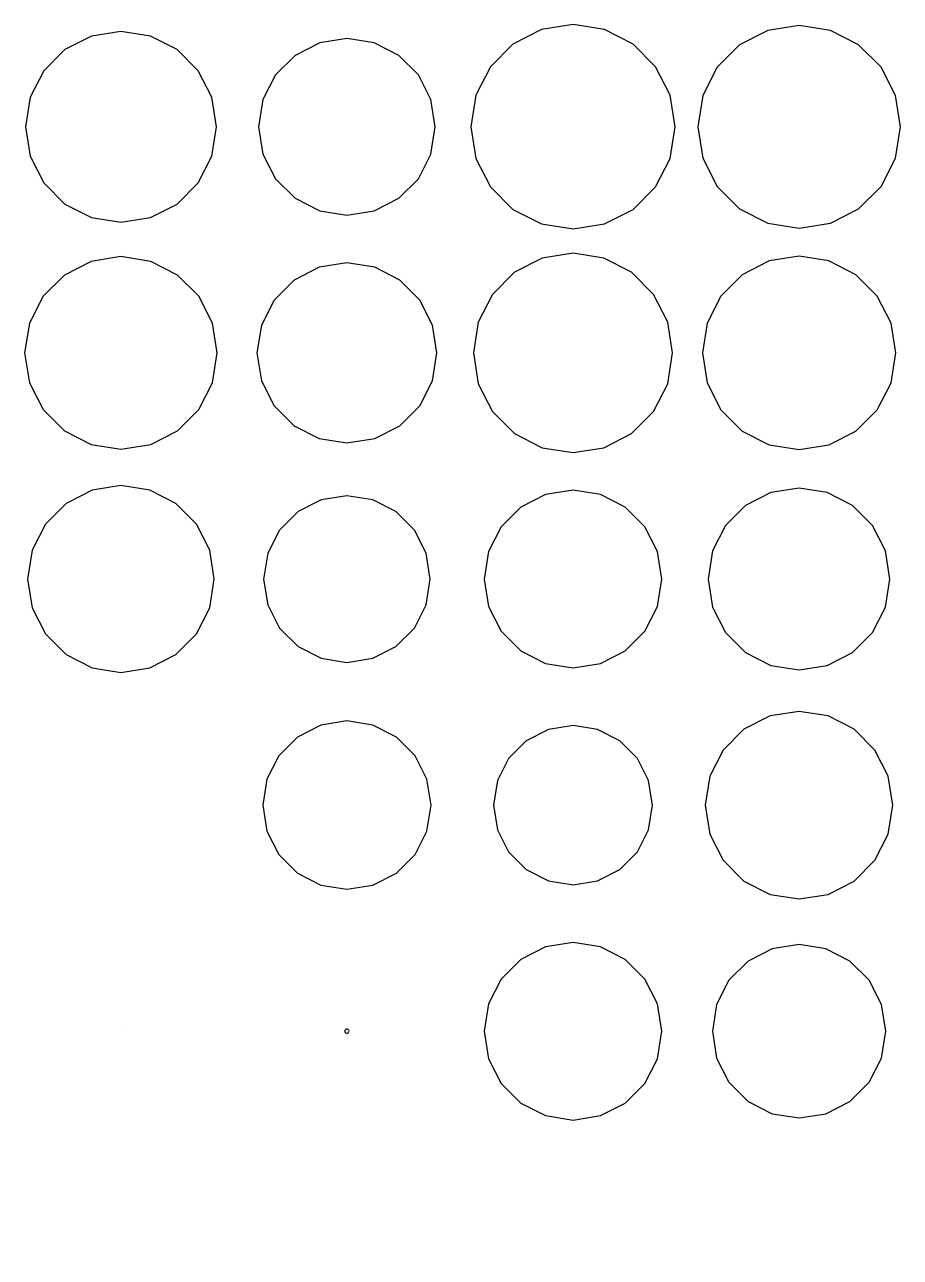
# Model space of a CAD drawing. Header units: metres. Extents: x -319 to 328, y -240 to 246.
# Drawn here: x -66.7 to 3.1, y -105 to -6.9 of the extents above; entities that cross this region are included whole.
import ezdxf

# ---------------------------------------------------------------- set-up
doc = ezdxf.new("R2010")
doc.units = ezdxf.units.M

msp = doc.modelspace()

# ---------------------------------------------------------------- linework, layer by layer
for p, q in [((-23, -6.866669, -415.6922), (-25.513336, -7.26474, -415.6922)), ((-20.486664, -7.26474, -415.6922), (-23, -6.866669, -415.6922)), ((-61.34854, -7.771973, -415.6922), (-63.467163, -8.851471, -415.6922)), ((-59, -7.399994, -415.6922), (-61.34854, -7.771973, -415.6922)), ((-56.65146, -7.771973, -415.6922), (-59, -7.399994, -415.6922)), ((-54.532837, -8.851471, -415.6922), (-56.65146, -7.771973, -415.6922)), ((-25.513336, -7.26474, -415.6922), (-27.78064, -8.419998, -415.6922)), ((-18.21936, -8.419998, -415.6922), (-20.486664, -7.26474, -415.6922)), ((-7.492737, -7.32814, -415.6922), (-9.741455, -8.473923, -415.6922)), ((-5, -6.933334, -415.6922), (-7.492737, -7.32814, -415.6922)), ((-2.507263, -7.32814, -415.6922), (-5, -6.933334, -415.6922)), ((-0.258545, -8.473923, -415.6922), (-2.507263, -7.32814, -415.6922)), ((-43.17343, -8.310898, -415.6922), (-45.134094, -9.309906, -415.6922)), ((-41, -7.966659, -415.6922), (-43.17343, -8.310898, -415.6922)), ((-38.82657, -8.310898, -415.6922), (-41, -7.966659, -415.6922)), ((-36.865906, -9.309906, -415.6922), (-38.82657, -8.310898, -415.6922)), ((-27.78064, -8.419998, -415.6922), (-29.580017, -10.219345, -415.6922)), ((-16.419983, -10.219345, -415.6922), (-18.21936, -8.419998, -415.6922)), ((-9.741455, -8.473923, -415.6922), (-11.526062, -10.25853, -415.6922)), ((1.526062, -10.25853, -415.6922), (-0.258545, -8.473923, -415.6922)), ((-63.467163, -8.851471, -415.6922), (-65.14853, -10.532837, -415.6922)), ((-52.85147, -10.532837, -415.6922), (-54.532837, -8.851471, -415.6922)), ((-45.134094, -9.309906, -415.6922), (-46.690094, -10.865906, -415.6922)), ((-35.309906, -10.865906, -415.6922), (-36.865906, -9.309906, -415.6922)), ((-65.14853, -10.532837, -415.6922), (-66.22803, -12.651474, -415.6922)), ((-51.771973, -12.651474, -415.6922), (-52.85147, -10.532837, -415.6922)), ((-29.580017, -10.219345, -415.6922), (-30.73526, -12.486664, -415.6922)), ((-15.26474, -12.486664, -415.6922), (-16.419983, -10.219345, -415.6922)), ((-11.526062, -10.25853, -415.6922), (-12.671845, -12.507263, -415.6922)), ((2.671845, -12.507263, -415.6922), (1.526062, -10.25853, -415.6922)), ((-46.690094, -10.865906, -415.6922), (-47.689087, -12.826584, -415.6922)), ((-34.310913, -12.826584, -415.6922), (-35.309906, -10.865906, -415.6922)), ((-66.22803, -12.651474, -415.6922), (-66.600006, -15, -415.6922)), ((-51.399994, -15, -415.6922), (-51.771973, -12.651474, -415.6922)), ((-30.73526, -12.486664, -415.6922), (-31.133331, -15, -415.6922)), ((-14.866669, -15, -415.6922), (-15.26474, -12.486664, -415.6922)), ((-12.671845, -12.507263, -415.6922), (-13.066681, -15, -415.6922)), ((3.066681, -15, -415.6922), (2.671845, -12.507263, -415.6922)), ((-47.689087, -12.826584, -415.6922), (-48.033325, -15, -415.6922)), ((-33.966675, -15, -415.6922), (-34.310913, -12.826584, -415.6922)), ((-66.600006, -15, -415.6922), (-66.22803, -17.348526, -415.6922)), ((-51.771973, -17.348526, -415.6922), (-51.399994, -15, -415.6922)), ((-48.033325, -15, -415.6922), (-47.689087, -17.173416, -415.6922)), ((-34.310913, -17.173416, -415.6922), (-33.966675, -15, -415.6922)), ((-31.133331, -15, -415.6922), (-30.73526, -17.513336, -415.6922)), ((-15.26474, -17.513336, -415.6922), (-14.866669, -15, -415.6922)), ((-13.066681, -15, -415.6922), (-12.671845, -17.492737, -415.6922)), ((2.671845, -17.492737, -415.6922), (3.066681, -15, -415.6922)), ((-66.22803, -17.348526, -415.6922), (-65.14853, -19.467163, -415.6922)), ((-52.85147, -19.467163, -415.6922), (-51.771973, -17.348526, -415.6922)), ((-47.689087, -17.173416, -415.6922), (-46.690094, -19.134094, -415.6922)), ((-35.309906, -19.134094, -415.6922), (-34.310913, -17.173416, -415.6922)), ((-30.73526, -17.513336, -415.6922), (-29.580017, -19.780655, -415.6922)), ((-16.419983, -19.780655, -415.6922), (-15.26474, -17.513336, -415.6922)), ((-12.671845, -17.492737, -415.6922), (-11.526062, -19.74147, -415.6922)), ((1.526062, -19.74147, -415.6922), (2.671845, -17.492737, -415.6922)), ((-65.14853, -19.467163, -415.6922), (-63.467163, -21.14853, -415.6922)), ((-54.532837, -21.14853, -415.6922), (-52.85147, -19.467163, -415.6922)), ((-46.690094, -19.134094, -415.6922), (-45.134094, -20.690079, -415.6922)), ((-36.865906, -20.690094, -415.6922), (-35.309906, -19.134094, -415.6922)), ((-29.580017, -19.780655, -415.6922), (-27.78064, -21.580002, -415.6922)), ((-18.21936, -21.580002, -415.6922), (-16.419983, -19.780655, -415.6922)), ((-11.526062, -19.74147, -415.6922), (-9.741455, -21.526062, -415.6922)), ((-0.258545, -21.526077, -415.6922), (1.526062, -19.74147, -415.6922)), ((-63.467163, -21.14853, -415.6922), (-61.34854, -22.228027, -415.6922)), ((-56.65146, -22.228027, -415.6922), (-54.532837, -21.14853, -415.6922)), ((-45.134094, -20.690079, -415.6922), (-43.17343, -21.689102, -415.6922)), ((-38.82657, -21.689102, -415.6922), (-36.865906, -20.690094, -415.6922)), ((-27.78064, -21.580002, -415.6922), (-25.513336, -22.73526, -415.6922)), ((-20.486664, -22.73526, -415.6922), (-18.21936, -21.580002, -415.6922)), ((-9.741455, -21.526062, -415.6922), (-7.492737, -22.67186, -415.6922)), ((-2.507263, -22.67186, -415.6922), (-0.258545, -21.526077, -415.6922)), ((-61.34854, -22.228027, -415.6922), (-59, -22.600006, -415.6922)), ((-59, -22.600006, -415.6922), (-56.65146, -22.228027, -415.6922)), ((-43.17343, -21.689102, -415.6922), (-41, -22.03334, -415.6922)), ((-41, -22.03334, -415.6922), (-38.82657, -21.689102, -415.6922)), ((-25.513336, -22.73526, -415.6922), (-23, -23.133331, -415.6922)), ((-23, -23.133331, -415.6922), (-20.486664, -22.73526, -415.6922)), ((-7.492737, -22.67186, -415.6922), (-5, -23.066666, -415.6922)), ((-5, -23.066666, -415.6922), (-2.507263, -22.67186, -415.6922)), ((-59, -25.333328, -415.6922), (-61.36914, -25.708572, -415.6922)), ((-56.63086, -25.708572, -415.6922), (-59, -25.333328, -415.6922)), ((-25.451538, -25.454956, -415.6922), (-27.663086, -26.581802, -415.6922)), ((-23, -25.066666, -415.6922), (-25.451538, -25.454956, -415.6922)), ((-20.548462, -25.454956, -415.6922), (-23, -25.066666, -415.6922)), ((-18.336914, -26.581802, -415.6922), (-20.548462, -25.454956, -415.6922)), ((-5, -25.300003, -415.6922), (-7.379425, -25.676865, -415.6922)), ((-2.620575, -25.676865, -415.6922), (-5, -25.300003, -415.6922)), ((-61.36914, -25.708572, -415.6922), (-63.506348, -26.797531, -415.6922)), ((-54.493652, -26.797531, -415.6922), (-56.63086, -25.708572, -415.6922)), ((-43.21463, -26.184097, -415.6922), (-45.212463, -27.202042, -415.6922)), ((-41, -25.833328, -415.6922), (-43.21463, -26.184097, -415.6922)), ((-38.78537, -26.184097, -415.6922), (-41, -25.833328, -415.6922)), ((-36.787537, -27.202042, -415.6922), (-38.78537, -26.184097, -415.6922)), ((-7.379425, -25.676865, -415.6922), (-9.52594, -26.770569, -415.6922)), ((-0.47406, -26.770569, -415.6922), (-2.620575, -25.676865, -415.6922)), ((-63.506348, -26.797531, -415.6922), (-65.20247, -28.493652, -415.6922)), ((-52.797546, -28.493652, -415.6922), (-54.493652, -26.797531, -415.6922)), ((-45.212463, -27.202042, -415.6922), (-46.797943, -28.787537, -415.6922)), ((-35.202057, -28.787537, -415.6922), (-36.787537, -27.202042, -415.6922)), ((-27.663086, -26.581802, -415.6922), (-29.418213, -28.336899, -415.6922)), ((-16.581787, -28.336899, -415.6922), (-18.336914, -26.581802, -415.6922)), ((-9.52594, -26.770569, -415.6922), (-11.229431, -28.47406, -415.6922)), ((1.229431, -28.47406, -415.6922), (-0.47406, -26.770569, -415.6922)), ((-29.418213, -28.336899, -415.6922), (-30.545044, -30.548462, -415.6922)), ((-15.454956, -30.548462, -415.6922), (-16.581787, -28.336899, -415.6922)), ((-65.20247, -28.493652, -415.6922), (-66.29143, -30.630875, -415.6922)), ((-51.708557, -30.630875, -415.6922), (-52.797546, -28.493652, -415.6922)), ((-46.797943, -28.787537, -415.6922), (-47.815918, -30.785385, -415.6922)), ((-34.184082, -30.785385, -415.6922), (-35.202057, -28.787537, -415.6922)), ((-11.229431, -28.47406, -415.6922), (-12.32312, -30.620575, -415.6922)), ((2.32312, -30.620575, -415.6922), (1.229431, -28.47406, -415.6922)), ((-66.29143, -30.630875, -415.6922), (-66.66667, -33, -415.6922)), ((-51.333344, -33, -415.6922), (-51.708557, -30.630875, -415.6922)), ((-47.815918, -30.785385, -415.6922), (-48.166656, -33, -415.6922)), ((-33.833344, -33, -415.6922), (-34.184082, -30.785385, -415.6922)), ((-30.545044, -30.548462, -415.6922), (-30.93332, -33, -415.6922)), ((-15.066681, -33, -415.6922), (-15.454956, -30.548462, -415.6922)), ((-12.32312, -30.620575, -415.6922), (-12.700012, -33, -415.6922)), ((2.700012, -33, -415.6922), (2.32312, -30.620575, -415.6922)), ((-66.66667, -33, -415.6922), (-66.29143, -35.369125, -415.6922)), ((-51.708557, -35.369125, -415.6922), (-51.333344, -33, -415.6922)), ((-48.166656, -33, -415.6922), (-47.815918, -35.214615, -415.6922)), ((-34.184082, -35.214615, -415.6922), (-33.833344, -33, -415.6922)), ((-30.93332, -33, -415.6922), (-30.545044, -35.451538, -415.6922)), ((-15.454956, -35.451538, -415.6922), (-15.066681, -33, -415.6922)), ((-12.700012, -33, -415.6922), (-12.32312, -35.379425, -415.6922)), ((2.32312, -35.379425, -415.6922), (2.700012, -33, -415.6922)), ((-47.815918, -35.214615, -415.6922), (-46.797943, -37.212463, -415.6922)), ((-35.202057, -37.212463, -415.6922), (-34.184082, -35.214615, -415.6922)), ((-66.29143, -35.369125, -415.6922), (-65.20247, -37.506348, -415.6922)), ((-52.797546, -37.506348, -415.6922), (-51.708557, -35.369125, -415.6922)), ((-30.545044, -35.451538, -415.6922), (-29.418213, -37.6631, -415.6922)), ((-16.581787, -37.6631, -415.6922), (-15.454956, -35.451538, -415.6922)), ((-12.32312, -35.379425, -415.6922), (-11.229431, -37.52594, -415.6922)), ((1.229431, -37.52594, -415.6922), (2.32312, -35.379425, -415.6922)), ((-46.797943, -37.212463, -415.6922), (-45.212463, -38.79796, -415.6922)), ((-36.787537, -38.79796, -415.6922), (-35.202057, -37.212463, -415.6922)), ((-65.20247, -37.506348, -415.6922), (-63.506348, -39.20247, -415.6922)), ((-54.493652, -39.20247, -415.6922), (-52.797546, -37.506348, -415.6922)), ((-29.418213, -37.6631, -415.6922), (-27.663086, -39.418198, -415.6922)), ((-18.336914, -39.418198, -415.6922), (-16.581787, -37.6631, -415.6922)), ((-11.229431, -37.52594, -415.6922), (-9.52594, -39.22943, -415.6922)), ((-0.47406, -39.22943, -415.6922), (1.229431, -37.52594, -415.6922)), ((-63.506348, -39.20247, -415.6922), (-61.36914, -40.291428, -415.6922)), ((-56.63086, -40.291428, -415.6922), (-54.493652, -39.20247, -415.6922)), ((-45.212463, -38.79796, -415.6922), (-43.21463, -39.815903, -415.6922)), ((-38.78537, -39.815903, -415.6922), (-36.787537, -38.79796, -415.6922)), ((-9.52594, -39.22943, -415.6922), (-7.379425, -40.323135, -415.6922)), ((-2.620575, -40.323135, -415.6922), (-0.47406, -39.22943, -415.6922)), ((-43.21463, -39.815903, -415.6922), (-41, -40.16667, -415.6922)), ((-41, -40.16667, -415.6922), (-38.78537, -39.815903, -415.6922)), ((-27.663086, -39.418198, -415.6922), (-25.451538, -40.545044, -415.6922)), ((-20.548462, -40.545044, -415.6922), (-18.336914, -39.418198, -415.6922)), ((-61.36914, -40.291428, -415.6922), (-59, -40.66667, -415.6922)), ((-59, -40.66667, -415.6922), (-56.63086, -40.291428, -415.6922)), ((-25.451538, -40.545044, -415.6922), (-23, -40.933334, -415.6922)), ((-23, -40.933334, -415.6922), (-20.548462, -40.545044, -415.6922)), ((-7.379425, -40.323135, -415.6922), (-5, -40.699997, -415.6922)), ((-5, -40.699997, -415.6922), (-2.620575, -40.323135, -415.6922)), ((-61.297028, -43.93048, -415.6922), (-63.3692, -44.986313, -415.6922)), ((-59, -43.566666, -415.6922), (-61.297028, -43.93048, -415.6922)), ((-56.702972, -43.93048, -415.6922), (-59, -43.566666, -415.6922)), ((-54.6308, -44.986313, -415.6922), (-56.702972, -43.93048, -415.6922)), ((-23, -43.933334, -415.6922), (-25.183716, -44.279205, -415.6922)), ((-20.816284, -44.279205, -415.6922), (-23, -43.933334, -415.6922)), ((-7.235229, -44.120697, -415.6922), (-9.251648, -45.148117, -415.6922)), ((-5, -43.766663, -415.6922), (-7.235229, -44.120697, -415.6922)), ((-2.764771, -44.120697, -415.6922), (-5, -43.766663, -415.6922)), ((-0.748352, -45.148117, -415.6922), (-2.764771, -44.120697, -415.6922)), ((-63.3692, -44.986313, -415.6922), (-65.01369, -46.6308, -415.6922)), ((-52.986298, -46.6308, -415.6922), (-54.6308, -44.986313, -415.6922)), ((-43.049805, -44.69133, -415.6922), (-44.898987, -45.633514, -415.6922)), ((-41, -44.36667, -415.6922), (-43.049805, -44.69133, -415.6922)), ((-38.950195, -44.69133, -415.6922), (-41, -44.36667, -415.6922)), ((-37.101013, -45.633514, -415.6922), (-38.950195, -44.69133, -415.6922)), ((-25.183716, -44.279205, -415.6922), (-27.153687, -45.282944, -415.6922)), ((-18.846313, -45.282944, -415.6922), (-20.816284, -44.279205, -415.6922)), ((-44.898987, -45.633514, -415.6922), (-46.366486, -47.10103, -415.6922)), ((-35.633514, -47.10103, -415.6922), (-37.101013, -45.633514, -415.6922)), ((-27.153687, -45.282944, -415.6922), (-28.717041, -46.846313, -415.6922)), ((-17.282959, -46.846313, -415.6922), (-18.846313, -45.282944, -415.6922)), ((-9.251648, -45.148117, -415.6922), (-10.851898, -46.748352, -415.6922)), ((0.851898, -46.748352, -415.6922), (-0.748352, -45.148117, -415.6922)), ((-65.01369, -46.6308, -415.6922), (-66.06952, -48.702972, -415.6922)), ((-51.93048, -48.702972, -415.6922), (-52.986298, -46.6308, -415.6922)), ((-46.366486, -47.10103, -415.6922), (-47.308685, -48.95018, -415.6922)), ((-34.691315, -48.95018, -415.6922), (-35.633514, -47.10103, -415.6922)), ((-28.717041, -46.846313, -415.6922), (-29.720795, -48.816284, -415.6922)), ((-16.279205, -48.816284, -415.6922), (-17.282959, -46.846313, -415.6922)), ((-10.851898, -46.748352, -415.6922), (-11.879303, -48.76477, -415.6922)), ((1.879303, -48.76477, -415.6922), (0.851898, -46.748352, -415.6922)), ((-66.06952, -48.702972, -415.6922), (-66.433334, -51, -415.6922)), ((-51.56668, -51, -415.6922), (-51.93048, -48.702972, -415.6922)), ((-47.308685, -48.95018, -415.6922), (-47.63333, -51, -415.6922)), ((-34.36667, -51, -415.6922), (-34.691315, -48.95018, -415.6922)), ((-29.720795, -48.816284, -415.6922), (-30.06668, -51, -415.6922)), ((-15.933319, -51, -415.6922), (-16.279205, -48.816284, -415.6922)), ((-11.879303, -48.76477, -415.6922), (-12.233337, -51, -415.6922)), ((2.233337, -51, -415.6922), (1.879303, -48.76477, -415.6922)), ((-66.433334, -51, -415.6922), (-66.06952, -53.297028, -415.6922)), ((-51.93048, -53.297028, -415.6922), (-51.56668, -51, -415.6922)), ((-47.63333, -51, -415.6922), (-47.308685, -53.04982, -415.6922)), ((-34.691315, -53.049805, -415.6922), (-34.36667, -51, -415.6922)), ((-30.06668, -51, -415.6922), (-29.720795, -53.183716, -415.6922)), ((-16.279205, -53.183716, -415.6922), (-15.933319, -51, -415.6922)), ((-12.233337, -51, -415.6922), (-11.879303, -53.23523, -415.6922)), ((1.879303, -53.23523, -415.6922), (2.233337, -51, -415.6922)), ((-66.06952, -53.297028, -415.6922), (-65.01369, -55.3692, -415.6922)), ((-52.986298, -55.3692, -415.6922), (-51.93048, -53.297028, -415.6922)), ((-47.308685, -53.04982, -415.6922), (-46.366486, -54.89897, -415.6922)), ((-35.633514, -54.89897, -415.6922), (-34.691315, -53.049805, -415.6922)), ((-29.720795, -53.183716, -415.6922), (-28.717041, -55.153687, -415.6922)), ((-17.282959, -55.153687, -415.6922), (-16.279205, -53.183716, -415.6922)), ((-11.879303, -53.23523, -415.6922), (-10.851898, -55.251648, -415.6922)), ((0.851898, -55.251648, -415.6922), (1.879303, -53.23523, -415.6922)), ((-46.366486, -54.89897, -415.6922), (-44.898987, -56.366486, -415.6922)), ((-37.101013, -56.366486, -415.6922), (-35.633514, -54.89897, -415.6922)), ((-65.01369, -55.3692, -415.6922), (-63.3692, -57.013687, -415.6922)), ((-54.6308, -57.013687, -415.6922), (-52.986298, -55.3692, -415.6922)), ((-28.717041, -55.153687, -415.6922), (-27.153687, -56.717056, -415.6922)), ((-18.846313, -56.717056, -415.6922), (-17.282959, -55.153687, -415.6922)), ((-10.851898, -55.251648, -415.6922), (-9.251648, -56.851883, -415.6922)), ((-0.748352, -56.8519, -415.6922), (0.851898, -55.251648, -415.6922)), ((-44.898987, -56.366486, -415.6922), (-43.049805, -57.30867, -415.6922)), ((-38.950195, -57.30867, -415.6922), (-37.101013, -56.366486, -415.6922)), ((-27.153687, -56.717056, -415.6922), (-25.183716, -57.720795, -415.6922)), ((-20.816284, -57.720795, -415.6922), (-18.846313, -56.717056, -415.6922)), ((-9.251648, -56.851883, -415.6922), (-7.235229, -57.879303, -415.6922)), ((-2.764771, -57.879303, -415.6922), (-0.748352, -56.8519, -415.6922)), ((-63.3692, -57.013687, -415.6922), (-61.297028, -58.06952, -415.6922)), ((-56.702972, -58.06952, -415.6922), (-54.6308, -57.013687, -415.6922)), ((-43.049805, -57.30867, -415.6922), (-41, -57.63333, -415.6922)), ((-41, -57.63333, -415.6922), (-38.950195, -57.30867, -415.6922)), ((-25.183716, -57.720795, -415.6922), (-23, -58.066666, -415.6922)), ((-23, -58.066666, -415.6922), (-20.816284, -57.720795, -415.6922)), ((-7.235229, -57.879303, -415.6922), (-5, -58.233337, -415.6922)), ((-5, -58.233337, -415.6922), (-2.764771, -57.879303, -415.6922)), ((-61.297028, -58.06952, -415.6922), (-59, -58.433334, -415.6922)), ((-59, -58.433334, -415.6922), (-56.702972, -58.06952, -415.6922)), ((-5, -61.53334, -415.6922), (-7.307312, -61.898773, -415.6922)), ((-2.692688, -61.898773, -415.6922), (-5, -61.53334, -415.6922)), ((-43.070404, -62.627914, -415.6922), (-44.93817, -63.57959, -415.6922)), ((-41, -62.300003, -415.6922), (-43.070404, -62.627914, -415.6922)), ((-38.929596, -62.627914, -415.6922), (-41, -62.300003, -415.6922)), ((-37.06183, -63.57959, -415.6922), (-38.929596, -62.627914, -415.6922)), ((-23, -62.66667, -415.6922), (-24.957092, -62.97664, -415.6922)), ((-21.042908, -62.97664, -415.6922), (-23, -62.66667, -415.6922)), ((-7.307312, -61.898773, -415.6922), (-9.388794, -62.959335, -415.6922)), ((-0.611206, -62.959335, -415.6922), (-2.692688, -61.898773, -415.6922)), ((-44.93817, -63.57959, -415.6922), (-46.42041, -65.061844, -415.6922)), ((-35.57959, -65.061844, -415.6922), (-37.06183, -63.57959, -415.6922)), ((-24.957092, -62.97664, -415.6922), (-26.722626, -63.87622, -415.6922)), ((-19.277374, -63.87622, -415.6922), (-21.042908, -62.97664, -415.6922)), ((-9.388794, -62.959335, -415.6922), (-11.040649, -64.611206, -415.6922)), ((1.040649, -64.611206, -415.6922), (-0.611206, -62.959335, -415.6922)), ((-26.722626, -63.87622, -415.6922), (-28.12378, -65.27736, -415.6922)), ((-17.87622, -65.27736, -415.6922), (-19.277374, -63.87622, -415.6922)), ((-11.040649, -64.611206, -415.6922), (-12.101227, -66.69267, -415.6922)), ((2.101227, -66.69267, -415.6922), (1.040649, -64.611206, -415.6922)), ((-46.42041, -65.061844, -415.6922), (-47.37207, -66.92958, -415.6922)), ((-34.62793, -66.92958, -415.6922), (-35.57959, -65.061844, -415.6922)), ((-28.12378, -65.27736, -415.6922), (-29.023346, -67.04289, -415.6922)), ((-16.976654, -67.04289, -415.6922), (-17.87622, -65.27736, -415.6922)), ((-12.101227, -66.69267, -415.6922), (-12.466675, -69, -415.6922)), ((2.466675, -69, -415.6922), (2.101227, -66.69267, -415.6922)), ((-47.37207, -66.92958, -415.6922), (-47.700012, -69, -415.6922)), ((-34.299988, -69, -415.6922), (-34.62793, -66.92958, -415.6922)), ((-29.023346, -67.04289, -415.6922), (-29.333344, -69, -415.6922)), ((-16.666656, -69, -415.6922), (-16.976654, -67.04289, -415.6922)), ((-59, -69, -415.6922), (-59, -69, -415.6922)), ((-59, -69, -415.6922), (-59, -69, -415.6922)), ((-59, -69, -415.6922), (-59, -69, -415.6922)), ((-59, -69, -415.6922), (-59, -69, -415.6922)), ((-59, -69, -415.6922), (-59, -69, -415.6922)), ((-59, -69, -415.6922), (-59, -69, -415.6922)), ((-59, -69, -415.6922), (-59, -69, -415.6922)), ((-59, -69, -415.6922), (-59, -69, -415.6922)), ((-59, -69, -415.6922), (-59, -69, -415.6922)), ((-59, -69, -415.6922), (-59, -69, -415.6922)), ((-59, -69, -415.6922), (-59, -69, -415.6922)), ((-59, -69, -415.6922), (-59, -69, -415.6922)), ((-59, -69, -415.6922), (-59, -69, -415.6922)), ((-59, -69, -415.6922), (-59, -69, -415.6922)), ((-59, -69, -415.6922), (-59, -69, -415.6922)), ((-59, -69, -415.6922), (-59, -69, -415.6922)), ((-59, -69, -415.6922), (-59, -69, -415.6922)), ((-59, -69, -415.6922), (-59, -69, -415.6922)), ((-59, -69, -415.6922), (-59, -69, -415.6922)), ((-59, -69, -415.6922), (-59, -69, -415.6922)), ((-47.700012, -69, -415.6922), (-47.37207, -71.07042, -415.6922)), ((-34.62793, -71.07042, -415.6922), (-34.299988, -69, -415.6922)), ((-29.333344, -69, -415.6922), (-29.023346, -70.95711, -415.6922)), ((-16.976654, -70.95711, -415.6922), (-16.666656, -69, -415.6922)), ((-12.466675, -69, -415.6922), (-12.101227, -71.30733, -415.6922)), ((2.101227, -71.30733, -415.6922), (2.466675, -69, -415.6922)), ((-47.37207, -71.07042, -415.6922), (-46.42041, -72.938156, -415.6922)), ((-35.57959, -72.938156, -415.6922), (-34.62793, -71.07042, -415.6922)), ((-29.023346, -70.95711, -415.6922), (-28.12378, -72.72264, -415.6922)), ((-17.87622, -72.72264, -415.6922), (-16.976654, -70.95711, -415.6922)), ((-12.101227, -71.30733, -415.6922), (-11.040649, -73.388794, -415.6922)), ((1.040649, -73.388794, -415.6922), (2.101227, -71.30733, -415.6922)), ((-46.42041, -72.938156, -415.6922), (-44.93817, -74.42041, -415.6922)), ((-37.06183, -74.42041, -415.6922), (-35.57959, -72.938156, -415.6922)), ((-28.12378, -72.72264, -415.6922), (-26.722626, -74.12378, -415.6922)), ((-19.277374, -74.12378, -415.6922), (-17.87622, -72.72264, -415.6922)), ((-11.040649, -73.388794, -415.6922), (-9.388794, -75.040665, -415.6922)), ((-0.611206, -75.040665, -415.6922), (1.040649, -73.388794, -415.6922)), ((-44.93817, -74.42041, -415.6922), (-43.070404, -75.372086, -415.6922)), ((-38.929596, -75.372086, -415.6922), (-37.06183, -74.42041, -415.6922)), ((-26.722626, -74.12378, -415.6922), (-24.957123, -75.02336, -415.6922)), ((-21.042877, -75.02336, -415.6922), (-19.277374, -74.12378, -415.6922)), ((-43.070404, -75.372086, -415.6922), (-41, -75.7, -415.6922)), ((-41, -75.7, -415.6922), (-38.929596, -75.372086, -415.6922)), ((-24.957123, -75.02336, -415.6922), (-23, -75.33333, -415.6922)), ((-23, -75.33333, -415.6922), (-21.042877, -75.02336, -415.6922)), ((-9.388794, -75.040665, -415.6922), (-7.307342, -76.10123, -415.6922)), ((-2.692658, -76.10123, -415.6922), (-0.611206, -75.040665, -415.6922)), ((-7.307342, -76.10123, -415.6922), (-5, -76.46666, -415.6922)), ((-5, -76.46666, -415.6922), (-2.692658, -76.10123, -415.6922)), ((-25.183716, -80.279205, -415.6922), (-27.153687, -81.28294, -415.6922)), ((-23, -79.933334, -415.6922), (-25.183716, -80.279205, -415.6922)), ((-20.816284, -80.279205, -415.6922), (-23, -79.933334, -415.6922)), ((-18.846313, -81.28294, -415.6922), (-20.816284, -80.279205, -415.6922)), ((-7.132202, -80.43771, -415.6922), (-9.055725, -81.417786, -415.6922)), ((-5, -80.100006, -415.6922), (-7.132202, -80.43771, -415.6922)), ((-2.867798, -80.43771, -415.6922), (-5, -80.100006, -415.6922)), ((-0.944275, -81.417786, -415.6922), (-2.867798, -80.43771, -415.6922)), ((-27.153687, -81.28294, -415.6922), (-28.717041, -82.84631, -415.6922)), ((-17.282959, -82.84631, -415.6922), (-18.846313, -81.28294, -415.6922)), ((-9.055725, -81.417786, -415.6922), (-10.582214, -82.944275, -415.6922)), ((0.582214, -82.944275, -415.6922), (-0.944275, -81.417786, -415.6922)), ((-28.717041, -82.84631, -415.6922), (-29.720795, -84.816284, -415.6922)), ((-16.279205, -84.816284, -415.6922), (-17.282959, -82.84631, -415.6922)), ((-10.582214, -82.944275, -415.6922), (-11.562286, -84.86778, -415.6922)), ((1.562286, -84.86778, -415.6922), (0.582214, -82.944275, -415.6922)), ((-29.720795, -84.816284, -415.6922), (-30.06668, -87, -415.6922)), ((-15.933319, -87, -415.6922), (-16.279205, -84.816284, -415.6922)), ((-11.562286, -84.86778, -415.6922), (-11.899994, -87, -415.6922)), ((1.899994, -87, -415.6922), (1.562286, -84.86778, -415.6922)), ((-59, -87, -415.6922), (-59, -87, -415.6922)), ((-59, -87, -415.6922), (-59, -87, -415.6922)), ((-59, -87, -415.6922), (-59, -87, -415.6922)), ((-59, -87, -415.6922), (-59, -87, -415.6922)), ((-59, -87, -415.6922), (-59, -87, -415.6922)), ((-59, -87, -415.6922), (-59, -87, -415.6922)), ((-59, -87, -415.6922), (-59, -87, -415.6922)), ((-59, -87, -415.6922), (-59, -87, -415.6922)), ((-59, -87, -415.6922), (-59, -87, -415.6922)), ((-59, -87, -415.6922), (-59, -87, -415.6922)), ((-59, -87, -415.6922), (-59, -87, -415.6922)), ((-59, -87, -415.6922), (-59, -87, -415.6922)), ((-59, -87, -415.6922), (-59, -87, -415.6922)), ((-59, -87, -415.6922), (-59, -87, -415.6922)), ((-59, -87, -415.6922), (-59, -87, -415.6922)), ((-59, -87, -415.6922), (-59, -87, -415.6922)), ((-59, -87, -415.6922), (-59, -87, -415.6922)), ((-59, -87, -415.6922), (-59, -87, -415.6922)), ((-59, -87, -415.6922), (-59, -87, -415.6922)), ((-59, -87, -415.6922), (-59, -87, -415.6922)), ((-41.15851, -86.9485, -415.6922), (-41.166656, -87, -415.6922)), ((-41.166656, -87, -415.6922), (-41.15851, -87.0515, -415.6922)), ((-41.134827, -86.90204, -415.6922), (-41.15851, -86.9485, -415.6922)), ((-41.15851, -87.0515, -415.6922), (-41.134827, -87.09796, -415.6922)), ((-41.09796, -86.86516, -415.6922), (-41.134827, -86.90204, -415.6922)), ((-41.134827, -87.09796, -415.6922), (-41.09796, -87.13484, -415.6922)), ((-41.051514, -86.84149, -415.6922), (-41.09796, -86.86516, -415.6922)), ((-41.09796, -87.13484, -415.6922), (-41.051514, -87.15851, -415.6922)), ((-41, -86.83333, -415.6922), (-41.051514, -86.84149, -415.6922)), ((-41.051514, -87.15851, -415.6922), (-41, -87.16667, -415.6922)), ((-40.948486, -86.84149, -415.6922), (-41, -86.83333, -415.6922)), ((-41, -87.16667, -415.6922), (-40.948486, -87.15851, -415.6922)), ((-40.90204, -86.86516, -415.6922), (-40.948486, -86.84149, -415.6922)), ((-40.948486, -87.15851, -415.6922), (-40.90204, -87.13484, -415.6922)), ((-40.865173, -86.90204, -415.6922), (-40.90204, -86.86516, -415.6922)), ((-40.90204, -87.13484, -415.6922), (-40.865173, -87.09796, -415.6922)), ((-40.84149, -86.9485, -415.6922), (-40.865173, -86.90204, -415.6922)), ((-40.865173, -87.09796, -415.6922), (-40.84149, -87.0515, -415.6922)), ((-40.833344, -87, -415.6922), (-40.84149, -86.9485, -415.6922)), ((-40.84149, -87.0515, -415.6922), (-40.833344, -87, -415.6922)), ((-30.06668, -87, -415.6922), (-29.720795, -89.183716, -415.6922)), ((-16.279205, -89.183716, -415.6922), (-15.933319, -87, -415.6922)), ((-11.899994, -87, -415.6922), (-11.562286, -89.13222, -415.6922)), ((1.562286, -89.13222, -415.6922), (1.899994, -87, -415.6922)), ((-29.720795, -89.183716, -415.6922), (-28.717041, -91.15369, -415.6922)), ((-17.282959, -91.15369, -415.6922), (-16.279205, -89.183716, -415.6922)), ((-11.562286, -89.13222, -415.6922), (-10.582214, -91.055725, -415.6922)), ((0.582214, -91.055725, -415.6922), (1.562286, -89.13222, -415.6922)), ((-28.717041, -91.15369, -415.6922), (-27.153687, -92.71706, -415.6922)), ((-18.846313, -92.71706, -415.6922), (-17.282959, -91.15369, -415.6922)), ((-10.582214, -91.055725, -415.6922), (-9.055725, -92.582214, -415.6922)), ((-0.944275, -92.582214, -415.6922), (0.582214, -91.055725, -415.6922)), ((-27.153687, -92.71706, -415.6922), (-25.183716, -93.720795, -415.6922)), ((-20.816284, -93.720795, -415.6922), (-18.846313, -92.71706, -415.6922)), ((-9.055725, -92.582214, -415.6922), (-7.132233, -93.56229, -415.6922)), ((-2.867767, -93.56229, -415.6922), (-0.944275, -92.582214, -415.6922)), ((-25.183716, -93.720795, -415.6922), (-23, -94.066666, -415.6922)), ((-23, -94.066666, -415.6922), (-20.816284, -93.720795, -415.6922)), ((-7.132233, -93.56229, -415.6922), (-5, -93.899994, -415.6922)), ((-5, -93.899994, -415.6922), (-2.867767, -93.56229, -415.6922)), ((-59, -105, -415.6922), (-59, -105, -415.6922)), ((-59, -105, -415.6922), (-59, -105, -415.6922)), ((-59, -105, -415.6922), (-59, -105, -415.6922)), ((-59, -105, -415.6922), (-59, -105, -415.6922)), ((-59, -105, -415.6922), (-59, -105, -415.6922)), ((-59, -105, -415.6922), (-59, -105, -415.6922)), ((-59, -105, -415.6922), (-59, -105, -415.6922)), ((-59, -105, -415.6922), (-59, -105, -415.6922)), ((-59, -105, -415.6922), (-59, -105, -415.6922)), ((-59, -105, -415.6922), (-59, -105, -415.6922)), ((-59, -105, -415.6922), (-59, -105, -415.6922)), ((-59, -105, -415.6922), (-59, -105, -415.6922)), ((-59, -105, -415.6922), (-59, -105, -415.6922)), ((-59, -105, -415.6922), (-59, -105, -415.6922)), ((-59, -105, -415.6922), (-59, -105, -415.6922)), ((-59, -105, -415.6922), (-59, -105, -415.6922)), ((-59, -105, -415.6922), (-59, -105, -415.6922)), ((-59, -105, -415.6922), (-59, -105, -415.6922)), ((-59, -105, -415.6922), (-59, -105, -415.6922)), ((-59, -105, -415.6922), (-59, -105, -415.6922)), ((-41, -105, -415.6922), (-41, -105, -415.6922)), ((-41, -105, -415.6922), (-41, -105, -415.6922)), ((-41, -105, -415.6922), (-41, -105, -415.6922)), ((-41, -105, -415.6922), (-41, -105, -415.6922)), ((-41, -105, -415.6922), (-41, -105, -415.6922)), ((-41, -105, -415.6922), (-41, -105, -415.6922)), ((-41, -105, -415.6922), (-41, -105, -415.6922)), ((-41, -105, -415.6922), (-41, -105, -415.6922)), ((-41, -105, -415.6922), (-41, -105, -415.6922)), ((-41, -105, -415.6922), (-41, -105, -415.6922)), ((-41, -105, -415.6922), (-41, -105, -415.6922)), ((-41, -105, -415.6922), (-41, -105, -415.6922)), ((-41, -105, -415.6922), (-41, -105, -415.6922)), ((-41, -105, -415.6922), (-41, -105, -415.6922)), ((-41, -105, -415.6922), (-41, -105, -415.6922)), ((-41, -105, -415.6922), (-41, -105, -415.6922)), ((-41, -105, -415.6922), (-41, -105, -415.6922)), ((-41, -105, -415.6922), (-41, -105, -415.6922)), ((-41, -105, -415.6922), (-41, -105, -415.6922)), ((-41, -105, -415.6922), (-41, -105, -415.6922)), ((-23, -105, -415.6922), (-23, -105, -415.6922)), ((-23, -105, -415.6922), (-23, -105, -415.6922)), ((-23, -105, -415.6922), (-23, -105, -415.6922)), ((-23, -105, -415.6922), (-23, -105, -415.6922)), ((-23, -105, -415.6922), (-23, -105, -415.6922)), ((-23, -105, -415.6922), (-23, -105, -415.6922)), ((-23, -105, -415.6922), (-23, -105, -415.6922)), ((-23, -105, -415.6922), (-23, -105, -415.6922)), ((-23, -105, -415.6922), (-23, -105, -415.6922)), ((-23, -105, -415.6922), (-23, -105, -415.6922)), ((-23, -105, -415.6922), (-23, -105, -415.6922)), ((-23, -105, -415.6922), (-23, -105, -415.6922)), ((-23, -105, -415.6922), (-23, -105, -415.6922)), ((-23, -105, -415.6922), (-23, -105, -415.6922)), ((-23, -105, -415.6922), (-23, -105, -415.6922)), ((-23, -105, -415.6922), (-23, -105, -415.6922)), ((-23, -105, -415.6922), (-23, -105, -415.6922)), ((-23, -105, -415.6922), (-23, -105, -415.6922)), ((-23, -105, -415.6922), (-23, -105, -415.6922)), ((-23, -105, -415.6922), (-23, -105, -415.6922)), ((-5, -105, -415.6922), (-5, -105, -415.6922)), ((-5, -105, -415.6922), (-5, -105, -415.6922)), ((-5, -105, -415.6922), (-5, -105, -415.6922)), ((-5, -105, -415.6922), (-5, -105, -415.6922)), ((-5, -105, -415.6922), (-5, -105, -415.6922)), ((-5, -105, -415.6922), (-5, -105, -415.6922)), ((-5, -105, -415.6922), (-5, -105, -415.6922)), ((-5, -105, -415.6922), (-5, -105, -415.6922)), ((-5, -105, -415.6922), (-5, -105, -415.6922)), ((-5, -105, -415.6922), (-5, -105, -415.6922)), ((-5, -105, -415.6922), (-5, -105, -415.6922)), ((-5, -105, -415.6922), (-5, -105, -415.6922)), ((-5, -105, -415.6922), (-5, -105, -415.6922)), ((-5, -105, -415.6922), (-5, -105, -415.6922)), ((-5, -105, -415.6922), (-5, -105, -415.6922)), ((-5, -105, -415.6922), (-5, -105, -415.6922)), ((-5, -105, -415.6922), (-5, -105, -415.6922)), ((-5, -105, -415.6922), (-5, -105, -415.6922)), ((-5, -105, -415.6922), (-5, -105, -415.6922)), ((-5, -105, -415.6922), (-5, -105, -415.6922))]:
    msp.add_line(p, q)

doc.saveas('drawing.dxf')
